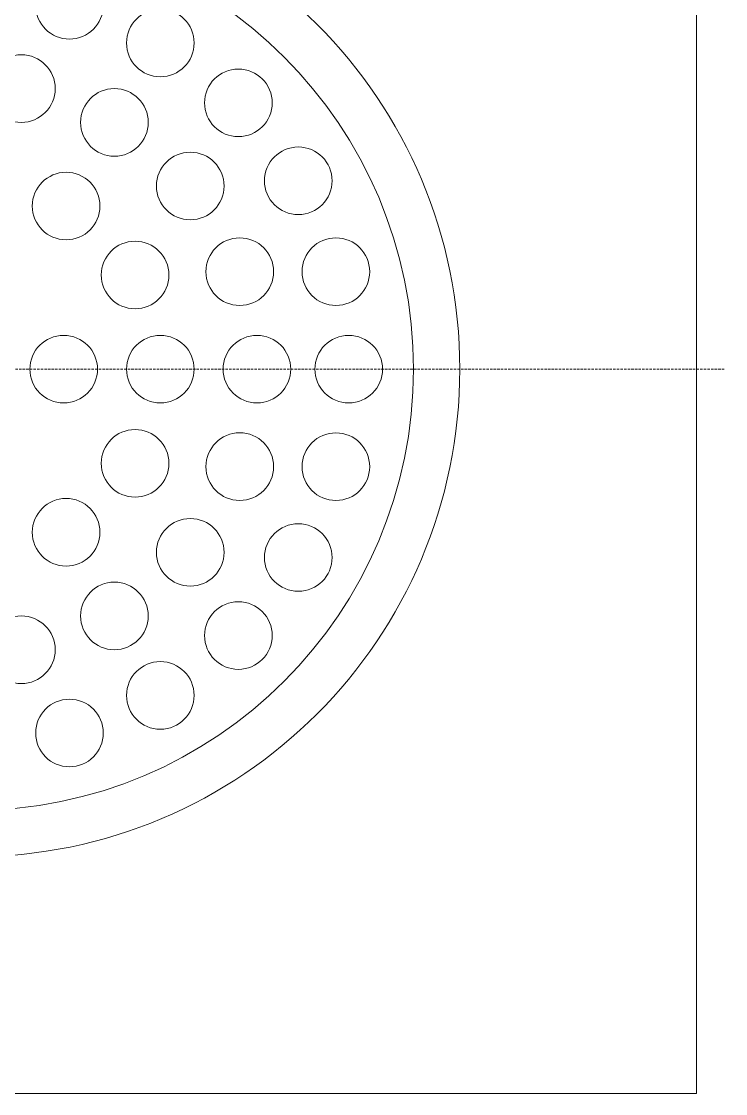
# Model space of a CAD drawing. Header units: millimetres. Extents: x -8913 to 62688, y -13000 to 43000.
# Drawn here: x 50292.6 to 50365.5, y 15025 to 15136 of the extents above; entities that cross this region are included whole.
import ezdxf

# ---------------------------------------------------------------- set-up
doc = ezdxf.new("R2010")
doc.units = ezdxf.units.MM
doc.header["$MEASUREMENT"] = 0
doc.linetypes.add('1735 X DT-5BR-FFP$0$HIDDEN', pattern=[0.375, 0.25, -0.125])
doc.linetypes.add('HIDDEN', pattern=[0.375, 0.25, -0.125])
for name, color, linetype, lineweight in [('1735 X DT-5BR-FFP$0$N--DRAINPOINT', 251, 'Continuous', 18), ('N--DRAINPOINT', 251, 'Continuous', 18), ('Z--X-REF', 7, 'Continuous', 0)]:
    doc.layers.add(name, color=color, linetype=linetype, lineweight=lineweight)

# ---------------------------------------------------------------- blocks, each defined once
blk = doc.blocks.new('1735 X DT-5BR-FFP$0$FD_150x150')
at = {"layer": '1735 X DT-5BR-FFP$0$N--DRAINPOINT', "ltscale": 5}
for p, q in [((-25894.74, 12844.1), (-25894.74, 12694.1)), ((-25919.24, 12769.1), (-25919.24, 12769.1)), ((-25894.74, 12694.1), (-25969.74, 12694.1)), ((-25917.24, 12694.1), (-25917.24, 12694.1))]:
    blk.add_line(p, q, dxfattribs=at)
at = {"layer": '1735 X DT-5BR-FFP$0$N--DRAINPOINT', "linetype": '1735 X DT-5BR-FFP$0$HIDDEN'}
blk.add_line((-26047.74, 12769.1), (-25891.74, 12769.1), dxfattribs=at)
at = {"layer": '1735 X DT-5BR-FFP$0$N--DRAINPOINT', "ltscale": 0.1}
blk.add_line((-25894.74, 12716.6), (-25894.74, 12716.6), dxfattribs=at)
at = {"layer": '1735 X DT-5BR-FFP$0$N--DRAINPOINT', "ltscale": 5}
for points, knots in [([(-25969.74, 12718.6), (-25941.85, 12718.6), (-25919.24, 12741.21), (-25919.24, 12769.1), (-25919.24, 12796.99), (-25941.85, 12819.6), (-25969.74, 12819.6)], [0, 0, 0, 0, 1, 1, 1, 2, 2, 2, 2]), ([(-26015.44, 12769.1), (-26015.44, 12743.86), (-25994.98, 12723.4), (-25969.74, 12723.4), (-25944.5, 12723.4), (-25924.04, 12743.86), (-25924.04, 12769.1), (-25924.04, 12794.34), (-25944.5, 12814.8), (-25969.74, 12814.8), (-25994.98, 12814.8), (-26015.44, 12794.34), (-26015.44, 12769.1), (-26015.44, 12769.1), (-26015.44, 12769.1), (-26015.44, 12769.1)], [0, 0, 0, 0, 1, 1, 1, 2, 2, 2, 3, 3, 3, 4, 4, 4, 5, 5, 5, 5]), ([(-25963.14, 12806.77), (-25963.14, 12804.84), (-25961.58, 12803.27), (-25959.64, 12803.27), (-25957.71, 12803.27), (-25956.14, 12804.84), (-25956.14, 12806.77), (-25956.14, 12808.7), (-25957.71, 12810.27), (-25959.64, 12810.27), (-25961.58, 12810.27), (-25963.14, 12808.7), (-25963.14, 12806.77), (-25963.14, 12806.77), (-25963.14, 12806.77), (-25963.14, 12806.77)], [0, 0, 0, 0, 1, 1, 1, 2, 2, 2, 3, 3, 3, 4, 4, 4, 5, 5, 5, 5]), ([(-25953.74, 12802.87), (-25953.74, 12800.94), (-25952.17, 12799.37), (-25950.24, 12799.37), (-25948.3, 12799.37), (-25946.74, 12800.94), (-25946.74, 12802.87), (-25946.74, 12804.8), (-25948.3, 12806.37), (-25950.24, 12806.37), (-25952.17, 12806.37), (-25953.74, 12804.8), (-25953.74, 12802.87), (-25953.74, 12802.87), (-25953.74, 12802.87), (-25953.74, 12802.87)], [0, 0, 0, 0, 1, 1, 1, 2, 2, 2, 3, 3, 3, 4, 4, 4, 5, 5, 5, 5]), ([(-25968.12, 12798.15), (-25968.12, 12796.22), (-25966.55, 12794.65), (-25964.62, 12794.65), (-25962.68, 12794.65), (-25961.12, 12796.22), (-25961.12, 12798.15), (-25961.12, 12800.08), (-25962.68, 12801.65), (-25964.62, 12801.65), (-25966.55, 12801.65), (-25968.12, 12800.08), (-25968.12, 12798.15), (-25968.12, 12798.15), (-25968.12, 12798.15), (-25968.12, 12798.15)], [0, 0, 0, 0, 1, 1, 1, 2, 2, 2, 3, 3, 3, 4, 4, 4, 5, 5, 5, 5]), ([(-25945.66, 12796.67), (-25945.66, 12794.74), (-25944.09, 12793.17), (-25942.16, 12793.17), (-25940.23, 12793.17), (-25938.66, 12794.74), (-25938.66, 12796.67), (-25938.66, 12798.61), (-25940.23, 12800.17), (-25942.16, 12800.17), (-25944.09, 12800.17), (-25945.66, 12798.61), (-25945.66, 12796.67), (-25945.66, 12796.67), (-25945.66, 12796.67), (-25945.66, 12796.67)], [0, 0, 0, 0, 1, 1, 1, 2, 2, 2, 3, 3, 3, 4, 4, 4, 5, 5, 5, 5]), ([(-25958.49, 12794.65), (-25958.49, 12792.71), (-25956.92, 12791.14), (-25954.99, 12791.14), (-25953.06, 12791.14), (-25951.49, 12792.71), (-25951.49, 12794.65), (-25951.49, 12796.58), (-25953.06, 12798.15), (-25954.99, 12798.15), (-25956.92, 12798.15), (-25958.49, 12796.58), (-25958.49, 12794.65), (-25958.49, 12794.65), (-25958.49, 12794.65), (-25958.49, 12794.65)], [0, 0, 0, 0, 1, 1, 1, 2, 2, 2, 3, 3, 3, 4, 4, 4, 5, 5, 5, 5]), ([(-25939.46, 12788.6), (-25939.46, 12786.66), (-25937.9, 12785.1), (-25935.96, 12785.1), (-25934.03, 12785.1), (-25932.46, 12786.66), (-25932.46, 12788.6), (-25932.46, 12790.53), (-25934.03, 12792.1), (-25935.96, 12792.1), (-25937.9, 12792.1), (-25939.46, 12790.53), (-25939.46, 12788.6), (-25939.46, 12788.6), (-25939.46, 12788.6), (-25939.46, 12788.6)], [0, 0, 0, 0, 1, 1, 1, 2, 2, 2, 3, 3, 3, 4, 4, 4, 5, 5, 5, 5]), ([(-25950.64, 12788.06), (-25950.64, 12786.13), (-25949.07, 12784.56), (-25947.14, 12784.56), (-25945.21, 12784.56), (-25943.64, 12786.13), (-25943.64, 12788.06), (-25943.64, 12789.99), (-25945.21, 12791.56), (-25947.14, 12791.56), (-25949.07, 12791.56), (-25950.64, 12789.99), (-25950.64, 12788.06), (-25950.64, 12788.06), (-25950.64, 12788.06), (-25950.64, 12788.06)], [0, 0, 0, 0, 1, 1, 1, 2, 2, 2, 3, 3, 3, 4, 4, 4, 5, 5, 5, 5]), ([(-25963.49, 12785.98), (-25963.49, 12784.05), (-25961.92, 12782.49), (-25959.99, 12782.49), (-25958.05, 12782.49), (-25956.49, 12784.05), (-25956.49, 12785.98), (-25956.49, 12787.92), (-25958.05, 12789.48), (-25959.99, 12789.48), (-25961.92, 12789.48), (-25963.49, 12787.92), (-25963.49, 12785.98), (-25963.49, 12785.98), (-25963.49, 12785.98), (-25963.49, 12785.98)], [0, 0, 0, 0, 1, 1, 1, 2, 2, 2, 3, 3, 3, 4, 4, 4, 5, 5, 5, 5]), ([(-25956.35, 12778.85), (-25956.35, 12776.91), (-25954.78, 12775.35), (-25952.85, 12775.35), (-25950.92, 12775.35), (-25949.35, 12776.91), (-25949.35, 12778.85), (-25949.35, 12780.78), (-25950.92, 12782.35), (-25952.85, 12782.35), (-25954.78, 12782.35), (-25956.35, 12780.78), (-25956.35, 12778.85), (-25956.35, 12778.85), (-25956.35, 12778.85), (-25956.35, 12778.85)], [0, 0, 0, 0, 1, 1, 1, 2, 2, 2, 3, 3, 3, 4, 4, 4, 5, 5, 5, 5]), ([(-25945.52, 12779.19), (-25945.52, 12777.25), (-25943.95, 12775.69), (-25942.02, 12775.69), (-25940.08, 12775.69), (-25938.52, 12777.25), (-25938.52, 12779.19), (-25938.52, 12781.12), (-25940.08, 12782.69), (-25942.02, 12782.69), (-25943.95, 12782.69), (-25945.52, 12781.12), (-25945.52, 12779.19), (-25945.52, 12779.19), (-25945.52, 12779.19), (-25945.52, 12779.19)], [0, 0, 0, 0, 1, 1, 1, 2, 2, 2, 3, 3, 3, 4, 4, 4, 5, 5, 5, 5]), ([(-25935.57, 12779.19), (-25935.57, 12777.26), (-25934, 12775.69), (-25932.07, 12775.69), (-25930.13, 12775.69), (-25928.57, 12777.26), (-25928.57, 12779.19), (-25928.57, 12781.12), (-25930.13, 12782.69), (-25932.07, 12782.69), (-25934, 12782.69), (-25935.57, 12781.12), (-25935.57, 12779.19), (-25935.57, 12779.19), (-25935.57, 12779.19), (-25935.57, 12779.19)], [0, 0, 0, 0, 1, 1, 1, 2, 2, 2, 3, 3, 3, 4, 4, 4, 5, 5, 5, 5]), ([(-25963.74, 12769.1), (-25963.74, 12767.17), (-25962.17, 12765.6), (-25960.24, 12765.6), (-25958.31, 12765.6), (-25956.74, 12767.17), (-25956.74, 12769.1), (-25956.74, 12771.03), (-25958.31, 12772.6), (-25960.24, 12772.6), (-25962.17, 12772.6), (-25963.74, 12771.03), (-25963.74, 12769.1), (-25963.74, 12769.1), (-25963.74, 12769.1), (-25963.74, 12769.1)], [0, 0, 0, 0, 1, 1, 1, 2, 2, 2, 3, 3, 3, 4, 4, 4, 5, 5, 5, 5]), ([(-25953.74, 12769.1), (-25953.74, 12767.17), (-25952.17, 12765.6), (-25950.24, 12765.6), (-25948.3, 12765.6), (-25946.74, 12767.17), (-25946.74, 12769.1), (-25946.74, 12771.03), (-25948.3, 12772.6), (-25950.24, 12772.6), (-25952.17, 12772.6), (-25953.74, 12771.03), (-25953.74, 12769.1), (-25953.74, 12769.1), (-25953.74, 12769.1), (-25953.74, 12769.1)], [0, 0, 0, 0, 1, 1, 1, 2, 2, 2, 3, 3, 3, 4, 4, 4, 5, 5, 5, 5]), ([(-25943.74, 12769.1), (-25943.74, 12767.17), (-25942.17, 12765.6), (-25940.24, 12765.6), (-25938.31, 12765.6), (-25936.74, 12767.17), (-25936.74, 12769.1), (-25936.74, 12771.03), (-25938.31, 12772.6), (-25940.24, 12772.6), (-25942.17, 12772.6), (-25943.74, 12771.03), (-25943.74, 12769.1), (-25943.74, 12769.1), (-25943.74, 12769.1), (-25943.74, 12769.1)], [0, 0, 0, 0, 1, 1, 1, 2, 2, 2, 3, 3, 3, 4, 4, 4, 5, 5, 5, 5]), ([(-25934.24, 12769.1), (-25934.24, 12767.17), (-25932.67, 12765.6), (-25930.74, 12765.6), (-25928.81, 12765.6), (-25927.24, 12767.17), (-25927.24, 12769.1), (-25927.24, 12771.03), (-25928.81, 12772.6), (-25930.74, 12772.6), (-25932.67, 12772.6), (-25934.24, 12771.03), (-25934.24, 12769.1), (-25934.24, 12769.1), (-25934.24, 12769.1), (-25934.24, 12769.1)], [0, 0, 0, 0, 1, 1, 1, 2, 2, 2, 3, 3, 3, 4, 4, 4, 5, 5, 5, 5]), ([(-25956.35, 12759.35), (-25956.35, 12757.41), (-25954.78, 12755.85), (-25952.85, 12755.85), (-25950.92, 12755.85), (-25949.35, 12757.41), (-25949.35, 12759.35), (-25949.35, 12761.28), (-25950.92, 12762.85), (-25952.85, 12762.85), (-25954.78, 12762.85), (-25956.35, 12761.28), (-25956.35, 12759.35), (-25956.35, 12759.35), (-25956.35, 12759.35), (-25956.35, 12759.35)], [0, 0, 0, 0, 1, 1, 1, 2, 2, 2, 3, 3, 3, 4, 4, 4, 5, 5, 5, 5]), ([(-25945.52, 12759.01), (-25945.52, 12757.07), (-25943.95, 12755.51), (-25942.02, 12755.51), (-25940.08, 12755.51), (-25938.52, 12757.07), (-25938.52, 12759.01), (-25938.52, 12760.94), (-25940.08, 12762.51), (-25942.02, 12762.51), (-25943.95, 12762.51), (-25945.52, 12760.94), (-25945.52, 12759.01), (-25945.52, 12759.01), (-25945.52, 12759.01), (-25945.52, 12759.01)], [0, 0, 0, 0, 1, 1, 1, 2, 2, 2, 3, 3, 3, 4, 4, 4, 5, 5, 5, 5]), ([(-25935.57, 12759), (-25935.57, 12757.07), (-25934, 12755.5), (-25932.07, 12755.5), (-25930.13, 12755.5), (-25928.57, 12757.07), (-25928.57, 12759), (-25928.57, 12760.94), (-25930.13, 12762.5), (-25932.07, 12762.5), (-25934, 12762.5), (-25935.57, 12760.94), (-25935.57, 12759), (-25935.57, 12759), (-25935.57, 12759), (-25935.57, 12759)], [0, 0, 0, 0, 1, 1, 1, 2, 2, 2, 3, 3, 3, 4, 4, 4, 5, 5, 5, 5]), ([(-25963.49, 12752.21), (-25963.49, 12750.28), (-25961.92, 12748.71), (-25959.99, 12748.71), (-25958.05, 12748.71), (-25956.49, 12750.28), (-25956.49, 12752.21), (-25956.49, 12754.14), (-25958.05, 12755.71), (-25959.99, 12755.71), (-25961.92, 12755.71), (-25963.49, 12754.14), (-25963.49, 12752.21), (-25963.49, 12752.21), (-25963.49, 12752.21), (-25963.49, 12752.21)], [0, 0, 0, 0, 1, 1, 1, 2, 2, 2, 3, 3, 3, 4, 4, 4, 5, 5, 5, 5]), ([(-25950.64, 12750.13), (-25950.64, 12748.2), (-25949.07, 12746.64), (-25947.14, 12746.64), (-25945.21, 12746.64), (-25943.64, 12748.2), (-25943.64, 12750.13), (-25943.64, 12752.07), (-25945.21, 12753.63), (-25947.14, 12753.63), (-25949.07, 12753.63), (-25950.64, 12752.07), (-25950.64, 12750.13), (-25950.64, 12750.13), (-25950.64, 12750.13), (-25950.64, 12750.13)], [0, 0, 0, 0, 1, 1, 1, 2, 2, 2, 3, 3, 3, 4, 4, 4, 5, 5, 5, 5]), ([(-25939.46, 12749.6), (-25939.46, 12747.66), (-25937.9, 12746.1), (-25935.96, 12746.1), (-25934.03, 12746.1), (-25932.46, 12747.66), (-25932.46, 12749.6), (-25932.46, 12751.53), (-25934.03, 12753.1), (-25935.96, 12753.1), (-25937.9, 12753.1), (-25939.46, 12751.53), (-25939.46, 12749.6), (-25939.46, 12749.6), (-25939.46, 12749.6), (-25939.46, 12749.6)], [0, 0, 0, 0, 1, 1, 1, 2, 2, 2, 3, 3, 3, 4, 4, 4, 5, 5, 5, 5]), ([(-25958.49, 12743.55), (-25958.49, 12741.62), (-25956.92, 12740.05), (-25954.99, 12740.05), (-25953.06, 12740.05), (-25951.49, 12741.62), (-25951.49, 12743.55), (-25951.49, 12745.48), (-25953.06, 12747.05), (-25954.99, 12747.05), (-25956.92, 12747.05), (-25958.49, 12745.48), (-25958.49, 12743.55), (-25958.49, 12743.55), (-25958.49, 12743.55), (-25958.49, 12743.55)], [0, 0, 0, 0, 1, 1, 1, 2, 2, 2, 3, 3, 3, 4, 4, 4, 5, 5, 5, 5]), ([(-25945.66, 12741.52), (-25945.66, 12739.59), (-25944.09, 12738.02), (-25942.16, 12738.02), (-25940.23, 12738.02), (-25938.66, 12739.59), (-25938.66, 12741.52), (-25938.66, 12743.45), (-25940.23, 12745.02), (-25942.16, 12745.02), (-25944.09, 12745.02), (-25945.66, 12743.45), (-25945.66, 12741.52), (-25945.66, 12741.52), (-25945.66, 12741.52), (-25945.66, 12741.52)], [0, 0, 0, 0, 1, 1, 1, 2, 2, 2, 3, 3, 3, 4, 4, 4, 5, 5, 5, 5]), ([(-25968.12, 12740.05), (-25968.12, 12738.11), (-25966.55, 12736.55), (-25964.62, 12736.55), (-25962.68, 12736.55), (-25961.12, 12738.11), (-25961.12, 12740.05), (-25961.12, 12741.98), (-25962.68, 12743.55), (-25964.62, 12743.55), (-25966.55, 12743.55), (-25968.12, 12741.98), (-25968.12, 12740.05), (-25968.12, 12740.05), (-25968.12, 12740.05), (-25968.12, 12740.05)], [0, 0, 0, 0, 1, 1, 1, 2, 2, 2, 3, 3, 3, 4, 4, 4, 5, 5, 5, 5]), ([(-25953.74, 12735.32), (-25953.74, 12733.39), (-25952.17, 12731.82), (-25950.24, 12731.82), (-25948.3, 12731.82), (-25946.74, 12733.39), (-25946.74, 12735.32), (-25946.74, 12737.25), (-25948.3, 12738.82), (-25950.24, 12738.82), (-25952.17, 12738.82), (-25953.74, 12737.25), (-25953.74, 12735.32), (-25953.74, 12735.32), (-25953.74, 12735.32), (-25953.74, 12735.32)], [0, 0, 0, 0, 1, 1, 1, 2, 2, 2, 3, 3, 3, 4, 4, 4, 5, 5, 5, 5]), ([(-25963.14, 12731.43), (-25963.14, 12729.49), (-25961.58, 12727.93), (-25959.64, 12727.93), (-25957.71, 12727.93), (-25956.14, 12729.49), (-25956.14, 12731.43), (-25956.14, 12733.36), (-25957.71, 12734.93), (-25959.64, 12734.93), (-25961.58, 12734.93), (-25963.14, 12733.36), (-25963.14, 12731.43), (-25963.14, 12731.43), (-25963.14, 12731.43), (-25963.14, 12731.43)], [0, 0, 0, 0, 1, 1, 1, 2, 2, 2, 3, 3, 3, 4, 4, 4, 5, 5, 5, 5])]:
    blk.add_open_spline(points, degree=3, knots=knots, dxfattribs=at)
blk = doc.blocks.new('1735 X DT-5BR-FFP$0$DT FF_DRAIN POINT')
at = {"layer": '1735 X DT-5BR-FFP$0$N--DRAINPOINT', "ltscale": 5}
blk.add_blockref('1735 X DT-5BR-FFP$0$FD_150x150', (83103.7, 2420.9), dxfattribs=at)
blk = doc.blocks.new('1735 X DT-5BR-FFP')
at = {"layer": '1735 X DT-5BR-FFP$0$N--DRAINPOINT', "ltscale": 5}
blk.add_blockref('1735 X DT-5BR-FFP$0$DT FF_DRAIN POINT', (-42633.98, -90), dxfattribs=at)
blk = doc.blocks.new('FD_150x150')
at = {"layer": 'N--DRAINPOINT', "ltscale": 5}
for p, q in [((-25894.74, 12844.1), (-25894.74, 12694.1)), ((-25919.24, 12769.1), (-25919.24, 12769.1)), ((-25894.74, 12694.1), (-25969.74, 12694.1)), ((-25917.24, 12694.1), (-25917.24, 12694.1))]:
    blk.add_line(p, q, dxfattribs=at)
at = {"layer": 'N--DRAINPOINT', "linetype": 'HIDDEN'}
blk.add_line((-26047.74, 12769.1), (-25891.74, 12769.1), dxfattribs=at)
at = {"layer": 'N--DRAINPOINT', "ltscale": 0.1}
blk.add_line((-25894.74, 12716.6), (-25894.74, 12716.6), dxfattribs=at)
at = {"layer": 'N--DRAINPOINT', "ltscale": 5}
for points, knots in [([(-25969.74, 12718.6), (-25941.85, 12718.6), (-25919.24, 12741.21), (-25919.24, 12769.1), (-25919.24, 12796.99), (-25941.85, 12819.6), (-25969.74, 12819.6)], [0, 0, 0, 0, 1, 1, 1, 2, 2, 2, 2]), ([(-26015.44, 12769.1), (-26015.44, 12743.86), (-25994.98, 12723.4), (-25969.74, 12723.4), (-25944.5, 12723.4), (-25924.04, 12743.86), (-25924.04, 12769.1), (-25924.04, 12794.34), (-25944.5, 12814.8), (-25969.74, 12814.8), (-25994.98, 12814.8), (-26015.44, 12794.34), (-26015.44, 12769.1), (-26015.44, 12769.1), (-26015.44, 12769.1), (-26015.44, 12769.1)], [0, 0, 0, 0, 1, 1, 1, 2, 2, 2, 3, 3, 3, 4, 4, 4, 5, 5, 5, 5]), ([(-25963.14, 12806.77), (-25963.14, 12804.84), (-25961.58, 12803.27), (-25959.64, 12803.27), (-25957.71, 12803.27), (-25956.14, 12804.84), (-25956.14, 12806.77), (-25956.14, 12808.7), (-25957.71, 12810.27), (-25959.64, 12810.27), (-25961.58, 12810.27), (-25963.14, 12808.7), (-25963.14, 12806.77), (-25963.14, 12806.77), (-25963.14, 12806.77), (-25963.14, 12806.77)], [0, 0, 0, 0, 1, 1, 1, 2, 2, 2, 3, 3, 3, 4, 4, 4, 5, 5, 5, 5]), ([(-25953.74, 12802.87), (-25953.74, 12800.94), (-25952.17, 12799.37), (-25950.24, 12799.37), (-25948.3, 12799.37), (-25946.74, 12800.94), (-25946.74, 12802.87), (-25946.74, 12804.8), (-25948.3, 12806.37), (-25950.24, 12806.37), (-25952.17, 12806.37), (-25953.74, 12804.8), (-25953.74, 12802.87), (-25953.74, 12802.87), (-25953.74, 12802.87), (-25953.74, 12802.87)], [0, 0, 0, 0, 1, 1, 1, 2, 2, 2, 3, 3, 3, 4, 4, 4, 5, 5, 5, 5]), ([(-25968.12, 12798.15), (-25968.12, 12796.22), (-25966.55, 12794.65), (-25964.62, 12794.65), (-25962.68, 12794.65), (-25961.12, 12796.22), (-25961.12, 12798.15), (-25961.12, 12800.08), (-25962.68, 12801.65), (-25964.62, 12801.65), (-25966.55, 12801.65), (-25968.12, 12800.08), (-25968.12, 12798.15), (-25968.12, 12798.15), (-25968.12, 12798.15), (-25968.12, 12798.15)], [0, 0, 0, 0, 1, 1, 1, 2, 2, 2, 3, 3, 3, 4, 4, 4, 5, 5, 5, 5]), ([(-25945.66, 12796.67), (-25945.66, 12794.74), (-25944.09, 12793.17), (-25942.16, 12793.17), (-25940.23, 12793.17), (-25938.66, 12794.74), (-25938.66, 12796.67), (-25938.66, 12798.61), (-25940.23, 12800.17), (-25942.16, 12800.17), (-25944.09, 12800.17), (-25945.66, 12798.61), (-25945.66, 12796.67), (-25945.66, 12796.67), (-25945.66, 12796.67), (-25945.66, 12796.67)], [0, 0, 0, 0, 1, 1, 1, 2, 2, 2, 3, 3, 3, 4, 4, 4, 5, 5, 5, 5]), ([(-25958.49, 12794.65), (-25958.49, 12792.71), (-25956.92, 12791.14), (-25954.99, 12791.14), (-25953.06, 12791.14), (-25951.49, 12792.71), (-25951.49, 12794.65), (-25951.49, 12796.58), (-25953.06, 12798.15), (-25954.99, 12798.15), (-25956.92, 12798.15), (-25958.49, 12796.58), (-25958.49, 12794.65), (-25958.49, 12794.65), (-25958.49, 12794.65), (-25958.49, 12794.65)], [0, 0, 0, 0, 1, 1, 1, 2, 2, 2, 3, 3, 3, 4, 4, 4, 5, 5, 5, 5]), ([(-25939.46, 12788.6), (-25939.46, 12786.66), (-25937.9, 12785.1), (-25935.96, 12785.1), (-25934.03, 12785.1), (-25932.46, 12786.66), (-25932.46, 12788.6), (-25932.46, 12790.53), (-25934.03, 12792.1), (-25935.96, 12792.1), (-25937.9, 12792.1), (-25939.46, 12790.53), (-25939.46, 12788.6), (-25939.46, 12788.6), (-25939.46, 12788.6), (-25939.46, 12788.6)], [0, 0, 0, 0, 1, 1, 1, 2, 2, 2, 3, 3, 3, 4, 4, 4, 5, 5, 5, 5]), ([(-25950.64, 12788.06), (-25950.64, 12786.13), (-25949.07, 12784.56), (-25947.14, 12784.56), (-25945.21, 12784.56), (-25943.64, 12786.13), (-25943.64, 12788.06), (-25943.64, 12789.99), (-25945.21, 12791.56), (-25947.14, 12791.56), (-25949.07, 12791.56), (-25950.64, 12789.99), (-25950.64, 12788.06), (-25950.64, 12788.06), (-25950.64, 12788.06), (-25950.64, 12788.06)], [0, 0, 0, 0, 1, 1, 1, 2, 2, 2, 3, 3, 3, 4, 4, 4, 5, 5, 5, 5]), ([(-25963.49, 12785.98), (-25963.49, 12784.05), (-25961.92, 12782.49), (-25959.99, 12782.49), (-25958.05, 12782.49), (-25956.49, 12784.05), (-25956.49, 12785.98), (-25956.49, 12787.92), (-25958.05, 12789.48), (-25959.99, 12789.48), (-25961.92, 12789.48), (-25963.49, 12787.92), (-25963.49, 12785.98), (-25963.49, 12785.98), (-25963.49, 12785.98), (-25963.49, 12785.98)], [0, 0, 0, 0, 1, 1, 1, 2, 2, 2, 3, 3, 3, 4, 4, 4, 5, 5, 5, 5]), ([(-25956.35, 12778.85), (-25956.35, 12776.91), (-25954.78, 12775.35), (-25952.85, 12775.35), (-25950.92, 12775.35), (-25949.35, 12776.91), (-25949.35, 12778.85), (-25949.35, 12780.78), (-25950.92, 12782.35), (-25952.85, 12782.35), (-25954.78, 12782.35), (-25956.35, 12780.78), (-25956.35, 12778.85), (-25956.35, 12778.85), (-25956.35, 12778.85), (-25956.35, 12778.85)], [0, 0, 0, 0, 1, 1, 1, 2, 2, 2, 3, 3, 3, 4, 4, 4, 5, 5, 5, 5]), ([(-25945.52, 12779.19), (-25945.52, 12777.25), (-25943.95, 12775.69), (-25942.02, 12775.69), (-25940.08, 12775.69), (-25938.52, 12777.25), (-25938.52, 12779.19), (-25938.52, 12781.12), (-25940.08, 12782.69), (-25942.02, 12782.69), (-25943.95, 12782.69), (-25945.52, 12781.12), (-25945.52, 12779.19), (-25945.52, 12779.19), (-25945.52, 12779.19), (-25945.52, 12779.19)], [0, 0, 0, 0, 1, 1, 1, 2, 2, 2, 3, 3, 3, 4, 4, 4, 5, 5, 5, 5]), ([(-25935.57, 12779.19), (-25935.57, 12777.26), (-25934, 12775.69), (-25932.07, 12775.69), (-25930.13, 12775.69), (-25928.57, 12777.26), (-25928.57, 12779.19), (-25928.57, 12781.12), (-25930.13, 12782.69), (-25932.07, 12782.69), (-25934, 12782.69), (-25935.57, 12781.12), (-25935.57, 12779.19), (-25935.57, 12779.19), (-25935.57, 12779.19), (-25935.57, 12779.19)], [0, 0, 0, 0, 1, 1, 1, 2, 2, 2, 3, 3, 3, 4, 4, 4, 5, 5, 5, 5]), ([(-25963.74, 12769.1), (-25963.74, 12767.17), (-25962.17, 12765.6), (-25960.24, 12765.6), (-25958.31, 12765.6), (-25956.74, 12767.17), (-25956.74, 12769.1), (-25956.74, 12771.03), (-25958.31, 12772.6), (-25960.24, 12772.6), (-25962.17, 12772.6), (-25963.74, 12771.03), (-25963.74, 12769.1), (-25963.74, 12769.1), (-25963.74, 12769.1), (-25963.74, 12769.1)], [0, 0, 0, 0, 1, 1, 1, 2, 2, 2, 3, 3, 3, 4, 4, 4, 5, 5, 5, 5]), ([(-25953.74, 12769.1), (-25953.74, 12767.17), (-25952.17, 12765.6), (-25950.24, 12765.6), (-25948.3, 12765.6), (-25946.74, 12767.17), (-25946.74, 12769.1), (-25946.74, 12771.03), (-25948.3, 12772.6), (-25950.24, 12772.6), (-25952.17, 12772.6), (-25953.74, 12771.03), (-25953.74, 12769.1), (-25953.74, 12769.1), (-25953.74, 12769.1), (-25953.74, 12769.1)], [0, 0, 0, 0, 1, 1, 1, 2, 2, 2, 3, 3, 3, 4, 4, 4, 5, 5, 5, 5]), ([(-25943.74, 12769.1), (-25943.74, 12767.17), (-25942.17, 12765.6), (-25940.24, 12765.6), (-25938.31, 12765.6), (-25936.74, 12767.17), (-25936.74, 12769.1), (-25936.74, 12771.03), (-25938.31, 12772.6), (-25940.24, 12772.6), (-25942.17, 12772.6), (-25943.74, 12771.03), (-25943.74, 12769.1), (-25943.74, 12769.1), (-25943.74, 12769.1), (-25943.74, 12769.1)], [0, 0, 0, 0, 1, 1, 1, 2, 2, 2, 3, 3, 3, 4, 4, 4, 5, 5, 5, 5]), ([(-25934.24, 12769.1), (-25934.24, 12767.17), (-25932.67, 12765.6), (-25930.74, 12765.6), (-25928.81, 12765.6), (-25927.24, 12767.17), (-25927.24, 12769.1), (-25927.24, 12771.03), (-25928.81, 12772.6), (-25930.74, 12772.6), (-25932.67, 12772.6), (-25934.24, 12771.03), (-25934.24, 12769.1), (-25934.24, 12769.1), (-25934.24, 12769.1), (-25934.24, 12769.1)], [0, 0, 0, 0, 1, 1, 1, 2, 2, 2, 3, 3, 3, 4, 4, 4, 5, 5, 5, 5]), ([(-25956.35, 12759.35), (-25956.35, 12757.41), (-25954.78, 12755.85), (-25952.85, 12755.85), (-25950.92, 12755.85), (-25949.35, 12757.41), (-25949.35, 12759.35), (-25949.35, 12761.28), (-25950.92, 12762.85), (-25952.85, 12762.85), (-25954.78, 12762.85), (-25956.35, 12761.28), (-25956.35, 12759.35), (-25956.35, 12759.35), (-25956.35, 12759.35), (-25956.35, 12759.35)], [0, 0, 0, 0, 1, 1, 1, 2, 2, 2, 3, 3, 3, 4, 4, 4, 5, 5, 5, 5]), ([(-25945.52, 12759.01), (-25945.52, 12757.07), (-25943.95, 12755.51), (-25942.02, 12755.51), (-25940.08, 12755.51), (-25938.52, 12757.07), (-25938.52, 12759.01), (-25938.52, 12760.94), (-25940.08, 12762.51), (-25942.02, 12762.51), (-25943.95, 12762.51), (-25945.52, 12760.94), (-25945.52, 12759.01), (-25945.52, 12759.01), (-25945.52, 12759.01), (-25945.52, 12759.01)], [0, 0, 0, 0, 1, 1, 1, 2, 2, 2, 3, 3, 3, 4, 4, 4, 5, 5, 5, 5]), ([(-25935.57, 12759), (-25935.57, 12757.07), (-25934, 12755.5), (-25932.07, 12755.5), (-25930.13, 12755.5), (-25928.57, 12757.07), (-25928.57, 12759), (-25928.57, 12760.94), (-25930.13, 12762.5), (-25932.07, 12762.5), (-25934, 12762.5), (-25935.57, 12760.94), (-25935.57, 12759), (-25935.57, 12759), (-25935.57, 12759), (-25935.57, 12759)], [0, 0, 0, 0, 1, 1, 1, 2, 2, 2, 3, 3, 3, 4, 4, 4, 5, 5, 5, 5]), ([(-25963.49, 12752.21), (-25963.49, 12750.28), (-25961.92, 12748.71), (-25959.99, 12748.71), (-25958.05, 12748.71), (-25956.49, 12750.28), (-25956.49, 12752.21), (-25956.49, 12754.14), (-25958.05, 12755.71), (-25959.99, 12755.71), (-25961.92, 12755.71), (-25963.49, 12754.14), (-25963.49, 12752.21), (-25963.49, 12752.21), (-25963.49, 12752.21), (-25963.49, 12752.21)], [0, 0, 0, 0, 1, 1, 1, 2, 2, 2, 3, 3, 3, 4, 4, 4, 5, 5, 5, 5]), ([(-25950.64, 12750.13), (-25950.64, 12748.2), (-25949.07, 12746.64), (-25947.14, 12746.64), (-25945.21, 12746.64), (-25943.64, 12748.2), (-25943.64, 12750.13), (-25943.64, 12752.07), (-25945.21, 12753.63), (-25947.14, 12753.63), (-25949.07, 12753.63), (-25950.64, 12752.07), (-25950.64, 12750.13), (-25950.64, 12750.13), (-25950.64, 12750.13), (-25950.64, 12750.13)], [0, 0, 0, 0, 1, 1, 1, 2, 2, 2, 3, 3, 3, 4, 4, 4, 5, 5, 5, 5]), ([(-25939.46, 12749.6), (-25939.46, 12747.66), (-25937.9, 12746.1), (-25935.96, 12746.1), (-25934.03, 12746.1), (-25932.46, 12747.66), (-25932.46, 12749.6), (-25932.46, 12751.53), (-25934.03, 12753.1), (-25935.96, 12753.1), (-25937.9, 12753.1), (-25939.46, 12751.53), (-25939.46, 12749.6), (-25939.46, 12749.6), (-25939.46, 12749.6), (-25939.46, 12749.6)], [0, 0, 0, 0, 1, 1, 1, 2, 2, 2, 3, 3, 3, 4, 4, 4, 5, 5, 5, 5]), ([(-25958.49, 12743.55), (-25958.49, 12741.62), (-25956.92, 12740.05), (-25954.99, 12740.05), (-25953.06, 12740.05), (-25951.49, 12741.62), (-25951.49, 12743.55), (-25951.49, 12745.48), (-25953.06, 12747.05), (-25954.99, 12747.05), (-25956.92, 12747.05), (-25958.49, 12745.48), (-25958.49, 12743.55), (-25958.49, 12743.55), (-25958.49, 12743.55), (-25958.49, 12743.55)], [0, 0, 0, 0, 1, 1, 1, 2, 2, 2, 3, 3, 3, 4, 4, 4, 5, 5, 5, 5]), ([(-25945.66, 12741.52), (-25945.66, 12739.59), (-25944.09, 12738.02), (-25942.16, 12738.02), (-25940.23, 12738.02), (-25938.66, 12739.59), (-25938.66, 12741.52), (-25938.66, 12743.45), (-25940.23, 12745.02), (-25942.16, 12745.02), (-25944.09, 12745.02), (-25945.66, 12743.45), (-25945.66, 12741.52), (-25945.66, 12741.52), (-25945.66, 12741.52), (-25945.66, 12741.52)], [0, 0, 0, 0, 1, 1, 1, 2, 2, 2, 3, 3, 3, 4, 4, 4, 5, 5, 5, 5]), ([(-25968.12, 12740.05), (-25968.12, 12738.11), (-25966.55, 12736.55), (-25964.62, 12736.55), (-25962.68, 12736.55), (-25961.12, 12738.11), (-25961.12, 12740.05), (-25961.12, 12741.98), (-25962.68, 12743.55), (-25964.62, 12743.55), (-25966.55, 12743.55), (-25968.12, 12741.98), (-25968.12, 12740.05), (-25968.12, 12740.05), (-25968.12, 12740.05), (-25968.12, 12740.05)], [0, 0, 0, 0, 1, 1, 1, 2, 2, 2, 3, 3, 3, 4, 4, 4, 5, 5, 5, 5]), ([(-25953.74, 12735.32), (-25953.74, 12733.39), (-25952.17, 12731.82), (-25950.24, 12731.82), (-25948.3, 12731.82), (-25946.74, 12733.39), (-25946.74, 12735.32), (-25946.74, 12737.25), (-25948.3, 12738.82), (-25950.24, 12738.82), (-25952.17, 12738.82), (-25953.74, 12737.25), (-25953.74, 12735.32), (-25953.74, 12735.32), (-25953.74, 12735.32), (-25953.74, 12735.32)], [0, 0, 0, 0, 1, 1, 1, 2, 2, 2, 3, 3, 3, 4, 4, 4, 5, 5, 5, 5]), ([(-25963.14, 12731.43), (-25963.14, 12729.49), (-25961.58, 12727.93), (-25959.64, 12727.93), (-25957.71, 12727.93), (-25956.14, 12729.49), (-25956.14, 12731.43), (-25956.14, 12733.36), (-25957.71, 12734.93), (-25959.64, 12734.93), (-25961.58, 12734.93), (-25963.14, 12733.36), (-25963.14, 12731.43), (-25963.14, 12731.43), (-25963.14, 12731.43), (-25963.14, 12731.43)], [0, 0, 0, 0, 1, 1, 1, 2, 2, 2, 3, 3, 3, 4, 4, 4, 5, 5, 5, 5])]:
    blk.add_open_spline(points, degree=3, knots=knots, dxfattribs=at)
blk = doc.blocks.new('DT FF_DRAIN POINT')
at = {"layer": 'N--DRAINPOINT', "ltscale": 5}
blk.add_blockref('FD_150x150', (83103.7, 2420.9), dxfattribs=at)
blk = doc.blocks.new('A$C5A397BC0')
at = {"layer": 'N--DRAINPOINT', "ltscale": 5}
blk.add_blockref('DT FF_DRAIN POINT', (-57633.98, -6540), dxfattribs=at)

msp = doc.modelspace()

# ---------------------------------------------------------------- block references
at = {"layer": 'Z--X-REF'}
msp.add_blockref('1735 X DT-5BR-FFP', (35787.5, 0), dxfattribs=at)

# ---------------------------------------------------------------- next in the draw order: block references
at = {"layer": 'N--DRAINPOINT'}
msp.add_blockref('A$C5A397BC0', (50787.5, 6450), dxfattribs=at)

doc.saveas('drawing.dxf')
